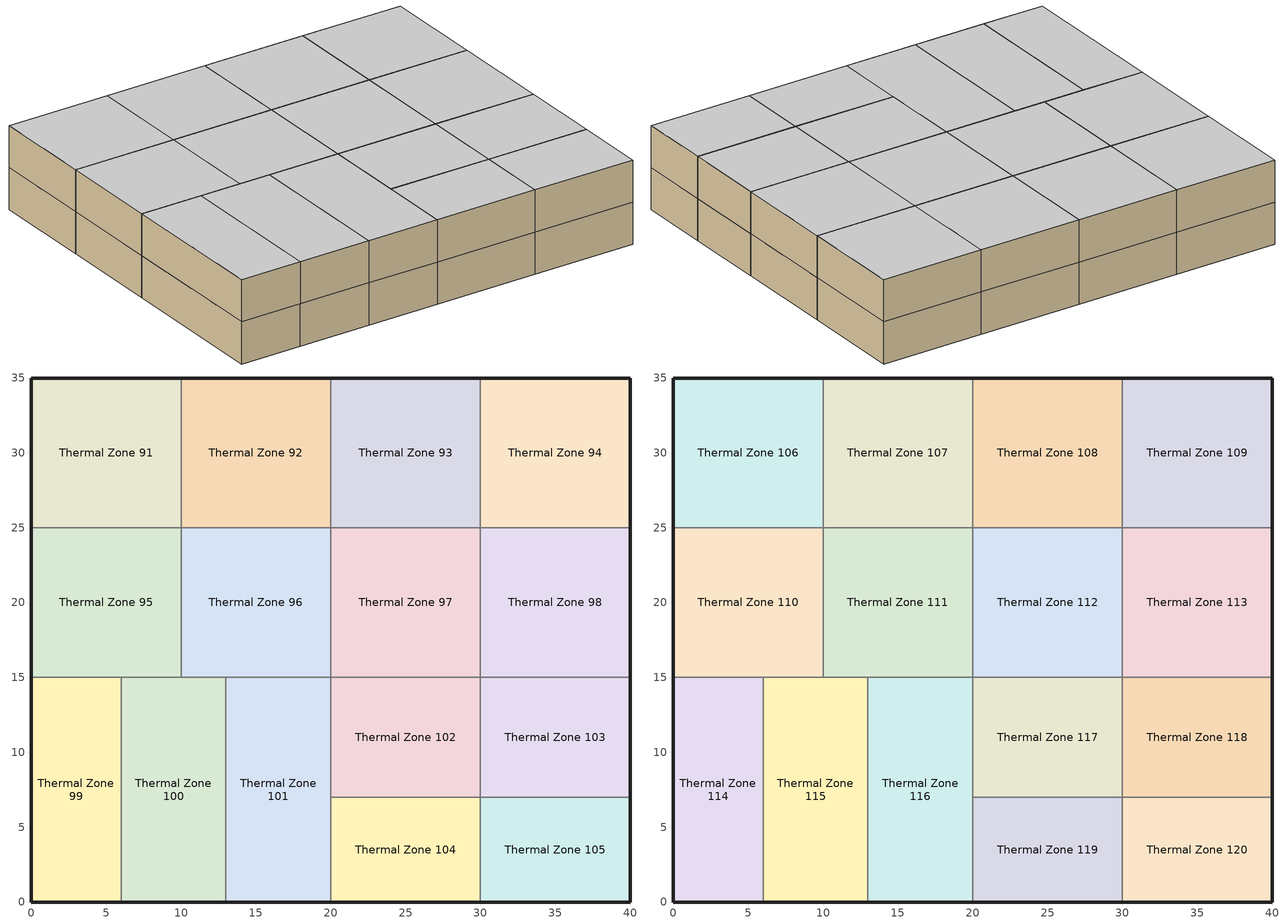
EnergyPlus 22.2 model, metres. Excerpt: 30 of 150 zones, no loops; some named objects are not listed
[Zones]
Thermal Zone 100
 floor to Thermal Zone 85 (Interior Floor): 13,15 13,0 6,0 6,15 10,15 z24
 wall outside (ASHRAE 189.1-2009 ExtWall Mass ClimateZone 4): 6,0 13,0 z24:28
 wall to Thermal Zone 101 (Interior Wall): 13,0 13,15 z24:28
 wall to Thermal Zone 99 (Interior Wall): 6,15 6,0 z24:28
 wall to Thermal Zone 95 (Interior Wall): 10,15 6,15 z24:28
 wall to Thermal Zone 96 (Interior Wall): 13,15 10,15 z24:28
Thermal Zone 101
 floor to Thermal Zone 86 (Interior Floor): 20,15 20,7 20,0 13,0 13,15 z24
 wall outside (ASHRAE 189.1-2009 ExtWall Mass ClimateZone 4): 13,0 20,0 z24:28
 wall to Thermal Zone 102 (Interior Wall): 20,7 20,15 z24:28
 wall to Thermal Zone 104 (Interior Wall): 20,0 20,7 z24:28
 wall to Thermal Zone 96 (Interior Wall): 20,15 13,15 z24:28
Thermal Zone 102
 floor to Thermal Zone 87 (Interior Floor): 30,15 30,7 20,7 20,15 z24
 wall to Thermal Zone 103 (Interior Wall): 30,7 30,15 z24:28
 wall to Thermal Zone 104 (Interior Wall): 20,7 30,7 z24:28
 wall to Thermal Zone 97 (Interior Wall): 30,15 20,15 z24:28
Thermal Zone 103
 floor to Thermal Zone 88 (Interior Floor): 40,15 40,7 30,7 30,15 z24
 wall outside (ASHRAE 189.1-2009 ExtWall Mass ClimateZone 4): 40,7 40,15 z24:28
 wall to Thermal Zone 105 (Interior Wall): 30,7 40,7 z24:28
 wall to Thermal Zone 98 (Interior Wall): 40,15 30,15 z24:28
Thermal Zone 104
 floor to Thermal Zone 89 (Interior Floor): 30,7 30,0 20,0 20,7 z24
 wall outside (ASHRAE 189.1-2009 ExtWall Mass ClimateZone 4): 20,0 30,0 z24:28
 wall to Thermal Zone 105 (Interior Wall): 30,0 30,7 z24:28
Thermal Zone 105
 floor to Thermal Zone 90 (Interior Floor): 40,7 40,0 30,0 30,7 z24
 wall outside (ASHRAE 189.1-2009 ExtWall Mass ClimateZone 4): 30,0 40,0 40,7 z24:28
Thermal Zone 91
 floor to Thermal Zone 76 (Interior Floor): 10,35 10,25 0,25 0,35 z24
 wall outside (ASHRAE 189.1-2009 ExtWall Mass ClimateZone 4): 10,35 0,35 0,25 z24:28
 wall to Thermal Zone 92 (Interior Wall): 10,25 10,35 z24:28
 wall to Thermal Zone 95 (Interior Wall): 0,25 10,25 z24:28
Thermal Zone 92
 floor to Thermal Zone 77 (Interior Floor): 20,35 20,25 10,25 10,35 z24
 wall outside (ASHRAE 189.1-2009 ExtWall Mass ClimateZone 4): 20,35 10,35 z24:28
 wall to Thermal Zone 93 (Interior Wall): 20,25 20,35 z24:28
 wall to Thermal Zone 96 (Interior Wall): 10,25 20,25 z24:28
Thermal Zone 93
 floor to Thermal Zone 78 (Interior Floor): 30,35 30,25 20,25 20,35 z24
 wall outside (ASHRAE 189.1-2009 ExtWall Mass ClimateZone 4): 30,35 20,35 z24:28
 wall to Thermal Zone 94 (Interior Wall): 30,25 30,35 z24:28
 wall to Thermal Zone 97 (Interior Wall): 20,25 30,25 z24:28
Thermal Zone 94
 floor to Thermal Zone 79 (Interior Floor): 40,35 40,25 30,25 30,35 z24
 wall outside (ASHRAE 189.1-2009 ExtWall Mass ClimateZone 4): 40,25 40,35 30,35 z24:28
 wall to Thermal Zone 98 (Interior Wall): 30,25 40,25 z24:28
Thermal Zone 95
 floor to Thermal Zone 80 (Interior Floor): 10,25 10,15 6,15 0,15 0,25 z24
 wall outside (ASHRAE 189.1-2009 ExtWall Mass ClimateZone 4): 0,25 0,15 z24:28
 wall to Thermal Zone 96 (Interior Wall): 10,15 10,25 z24:28
 wall to Thermal Zone 99 (Interior Wall): 0,15 6,15 z24:28
Thermal Zone 96
 floor to Thermal Zone 81 (Interior Floor): 20,25 20,15 13,15 10,15 10,25 z24
 wall to Thermal Zone 97 (Interior Wall): 20,15 20,25 z24:28
Thermal Zone 97
 floor to Thermal Zone 82 (Interior Floor): 30,25 30,15 20,15 20,25 z24
 wall to Thermal Zone 98 (Interior Wall): 30,15 30,25 z24:28
Thermal Zone 98
 floor to Thermal Zone 83 (Interior Floor): 40,25 40,15 30,15 30,25 z24
 wall outside (ASHRAE 189.1-2009 ExtWall Mass ClimateZone 4): 40,15 40,25 z24:28
Thermal Zone 99
 floor to Thermal Zone 84 (Interior Floor): 6,15 6,0 0,0 0,15 z24
 wall outside (ASHRAE 189.1-2009 ExtWall Mass ClimateZone 4): 0,15 0,0 6,0 z24:28
Thermal Zone 106
 floor to Thermal Zone 91 (Interior Floor): 10,35 10,25 0,25 0,35 z28
 wall outside (ASHRAE 189.1-2009 ExtWall Mass ClimateZone 4): 10,35 0,35 0,25 z28:32
 wall to Thermal Zone 107 (Interior Wall): 10,25 10,35 z28:32
 wall to Thermal Zone 110 (Interior Wall): 0,25 10,25 z28:32
 ceiling to Thermal Zone 121 (Interior Ceiling): 0,35 0,25 10,25 10,35 z32
Thermal Zone 107
 floor to Thermal Zone 92 (Interior Floor): 20,35 20,25 10,25 10,35 z28
 wall outside (ASHRAE 189.1-2009 ExtWall Mass ClimateZone 4): 20,35 10,35 z28:32
 wall to Thermal Zone 108 (Interior Wall): 20,25 20,35 z28:32
 wall to Thermal Zone 111 (Interior Wall): 10,25 20,25 z28:32
 ceiling to Thermal Zone 122 (Interior Ceiling): 10,35 10,25 20,25 20,35 z32
Thermal Zone 108
 floor to Thermal Zone 93 (Interior Floor): 30,35 30,25 20,25 20,35 z28
 wall outside (ASHRAE 189.1-2009 ExtWall Mass ClimateZone 4): 30,35 20,35 z28:32
 wall to Thermal Zone 109 (Interior Wall): 30,25 30,35 z28:32
 wall to Thermal Zone 112 (Interior Wall): 20,25 30,25 z28:32
 ceiling to Thermal Zone 123 (Interior Ceiling): 20,35 20,25 30,25 30,35 z32
Thermal Zone 109
 floor to Thermal Zone 94 (Interior Floor): 40,35 40,25 30,25 30,35 z28
 wall outside (ASHRAE 189.1-2009 ExtWall Mass ClimateZone 4): 40,25 40,35 30,35 z28:32
 wall to Thermal Zone 113 (Interior Wall): 30,25 40,25 z28:32
 ceiling to Thermal Zone 124 (Interior Ceiling): 30,35 30,25 40,25 40,35 z32
Thermal Zone 110
 floor to Thermal Zone 95 (Interior Floor): 10,25 10,15 6,15 0,15 0,25 z28
 wall outside (ASHRAE 189.1-2009 ExtWall Mass ClimateZone 4): 0,25 0,15 z28:32
 wall to Thermal Zone 111 (Interior Wall): 10,15 10,25 z28:32
 wall to Thermal Zone 115 (Interior Wall): 6,15 10,15 z28:32
 wall to Thermal Zone 114 (Interior Wall): 0,15 6,15 z28:32
 ceiling to Thermal Zone 125 (Interior Ceiling): 0,25 0,15 6,15 10,15 10,25 z32
Thermal Zone 111
 floor to Thermal Zone 96 (Interior Floor): 20,25 20,15 13,15 10,15 10,25 z28
 wall to Thermal Zone 112 (Interior Wall): 20,15 20,25 z28:32
 wall to Thermal Zone 116 (Interior Wall): 13,15 20,15 z28:32
 wall to Thermal Zone 115 (Interior Wall): 10,15 13,15 z28:32
 ceiling to Thermal Zone 126 (Interior Ceiling): 10,25 10,15 13,15 20,15 20,25 z32
Thermal Zone 112
 floor to Thermal Zone 97 (Interior Floor): 30,25 30,15 20,15 20,25 z28
 wall to Thermal Zone 113 (Interior Wall): 30,15 30,25 z28:32
 wall to Thermal Zone 117 (Interior Wall): 20,15 30,15 z28:32
 ceiling to Thermal Zone 127 (Interior Ceiling): 20,25 20,15 30,15 30,25 z32
Thermal Zone 113
 floor to Thermal Zone 98 (Interior Floor): 40,25 40,15 30,15 30,25 z28
 wall outside (ASHRAE 189.1-2009 ExtWall Mass ClimateZone 4): 40,15 40,25 z28:32
 wall to Thermal Zone 118 (Interior Wall): 30,15 40,15 z28:32
 ceiling to Thermal Zone 128 (Interior Ceiling): 30,25 30,15 40,15 40,25 z32
Thermal Zone 114
 floor to Thermal Zone 99 (Interior Floor): 6,15 6,0 0,0 0,15 z28
 wall outside (ASHRAE 189.1-2009 ExtWall Mass ClimateZone 4): 0,15 0,0 6,0 z28:32
 wall to Thermal Zone 115 (Interior Wall): 6,0 6,15 z28:32
 ceiling to Thermal Zone 129 (Interior Ceiling): 0,15 0,0 6,0 6,15 z32
Thermal Zone 115
 floor to Thermal Zone 100 (Interior Floor): 13,15 13,0 6,0 6,15 10,15 z28
 wall outside (ASHRAE 189.1-2009 ExtWall Mass ClimateZone 4): 6,0 13,0 z28:32
 wall to Thermal Zone 116 (Interior Wall): 13,0 13,15 z28:32
 ceiling to Thermal Zone 130 (Interior Ceiling): 10,15 6,15 6,0 13,0 13,15 z32
Thermal Zone 116
 floor to Thermal Zone 101 (Interior Floor): 20,15 20,7 20,0 13,0 13,15 z28
 wall outside (ASHRAE 189.1-2009 ExtWall Mass ClimateZone 4): 13,0 20,0 z28:32
 wall to Thermal Zone 117 (Interior Wall): 20,7 20,15 z28:32
 wall to Thermal Zone 119 (Interior Wall): 20,0 20,7 z28:32
 ceiling to Thermal Zone 131 (Interior Ceiling): 13,15 13,0 20,0 20,7 20,15 z32
Thermal Zone 117
 floor to Thermal Zone 102 (Interior Floor): 30,15 30,7 20,7 20,15 z28
 wall to Thermal Zone 118 (Interior Wall): 30,7 30,15 z28:32
 wall to Thermal Zone 119 (Interior Wall): 20,7 30,7 z28:32
 ceiling to Thermal Zone 132 (Interior Ceiling): 20,15 20,7 30,7 30,15 z32
Thermal Zone 118
 floor to Thermal Zone 103 (Interior Floor): 40,15 40,7 30,7 30,15 z28
 wall outside (ASHRAE 189.1-2009 ExtWall Mass ClimateZone 4): 40,7 40,15 z28:32
 wall to Thermal Zone 120 (Interior Wall): 30,7 40,7 z28:32
 ceiling to Thermal Zone 133 (Interior Ceiling): 30,15 30,7 40,7 40,15 z32
Thermal Zone 119
 floor to Thermal Zone 104 (Interior Floor): 30,7 30,0 20,0 20,7 z28
 wall outside (ASHRAE 189.1-2009 ExtWall Mass ClimateZone 4): 20,0 30,0 z28:32
 wall to Thermal Zone 120 (Interior Wall): 30,0 30,7 z28:32
 ceiling to Thermal Zone 134 (Interior Ceiling): 20,7 20,0 30,0 30,7 z32
Thermal Zone 120
 floor to Thermal Zone 105 (Interior Floor): 40,7 40,0 30,0 30,7 z28
 wall outside (ASHRAE 189.1-2009 ExtWall Mass ClimateZone 4): 30,0 40,0 40,7 z28:32
 ceiling to Thermal Zone 135 (Interior Ceiling): 30,7 30,0 40,0 40,7 z32
[Building]
Building 1: North Axis {deg}=-0
[Site:Location]
Paris-Orly.AP: Latitude {deg}=39.7653; Longitude {deg}=39.7653; Time Zone {hr}=1; Elevation {m}=90
[SizingPeriod:DesignDay] Month=7; Day of Month=21; Day Type=SummerDesignDay; Daily Dry-Bulb Temperature Range {deltaC}=10.2; Dry-Bulb Temperature Range Modifier Type=DefaultMultipliers; Barometric Pressure {Pa}=100248; Wind Speed {m/s}=3.6; Wind Direction {deg}=110; Rain Indicator=No; Snow Indicator=No; Daylight Saving Time Indicator=No; Solar Model Indicator=ASHRAETau; ASHRAE Clear Sky Optical Depth for Beam Irradiance (taub)=0.419; ASHRAE Clear Sky Optical Depth for Diffuse Irradiance (taud)=2.249; Begin Environment Reset Mode=FullResetAtBeginEnvironment
Name | Maximum Dry-Bulb Temperature {C} | Humidity Condition Type | Wetbulb or DewPoint at Maximum Dry-Bulb {C} | Enthalpy at Maximum Dry-Bulb {J/kg}
Paris-Orly.AP Ann Clg .4% Condns DB=>MWB | 31.4 | Wetbulb | 20.2
Paris-Orly.AP Ann Clg .4% Condns DP=>MDB | 23.8 | Dewpoint | 19
Paris-Orly.AP Ann Clg .4% Condns Enth=>MDB | 29 | Enthalpy |  | 62300
Paris-Orly.AP Ann Clg .4% Condns WB=>MDB | 29 | Wetbulb | 21.4
[Material] Thermal Absorptance=0.9
Name | Roughness | Thickness {m} | Conductivity {W/m-K} | Density {kg/m3} | Specific Heat {J/kg-K} | Solar Absorptance | Visible Absorptance
1/2IN Gypsum | Smooth | 0.0127 | 0.16 | 784.9 | 830 | 0.4 | 0.4
1IN Stucco | Smooth | 0.0253 | 0.6918 | 1858 | 837 | 0.92 | 0.92
8IN Concrete HW | MediumRough | 0.2033 | 1.7296 | 2243 | 837 | 0.65 | 0.65
F16 Acoustic tile | MediumSmooth | 0.0191 | 0.06 | 368 | 590 | 0.3 | 0.3
G01a 19mm gypsum board | MediumSmooth | 0.019 | 0.16 | 800 | 1090 | 0.4 | 0.4
M11 100mm lightweight concrete | MediumRough | 0.1016 | 0.53 | 1280 | 840 | 0.5 | 0.5
Wall Insulation [37] | MediumRough | 0.0681 | 0.0432 | 91 | 837 | 0.5 | 0.5
[Material:AirGap]
Name | Thermal Resistance {m2-K/W}
F04 Wall air space resistance | 0.15
F05 Ceiling air space resistance | 0.18
[Construction]
ASHRAE 189.1-2009 ExtWall Mass ClimateZone 4: 1IN Stucco, 8IN Concrete HW, Wall Insulation [37], 1/2IN Gypsum
Interior Ceiling: M11 100mm lightweight concrete, F05 Ceiling air space resistance, F16 Acoustic tile
Interior Floor: F16 Acoustic tile, F05 Ceiling air space resistance, M11 100mm lightweight concrete
Interior Wall: G01a 19mm gypsum board, F04 Wall air space resistance, G01a 19mm gypsum board
[Zone] Multiplier=1; Part of Total Floor Area=Yes
Thermal Zone 100; Thermal Zone 101; Thermal Zone 102; Thermal Zone 103; Thermal Zone 104; Thermal Zone 105; Thermal Zone 106; Thermal Zone 107; Thermal Zone 108; Thermal Zone 109; Thermal Zone 110; Thermal Zone 111; Thermal Zone 112; Thermal Zone 113; Thermal Zone 114; Thermal Zone 115; Thermal Zone 116; Thermal Zone 117; Thermal Zone 118; Thermal Zone 119; Thermal Zone 120; Thermal Zone 91; Thermal Zone 92; Thermal Zone 93; Thermal Zone 94; Thermal Zone 95; Thermal Zone 96; Thermal Zone 97; Thermal Zone 98; Thermal Zone 99
[Space] Space Type=189.1-2009 - Office - ClosedOffice - CZ4-8
Name | Zone
Space 7 - 10 | Thermal Zone 100
Space 7 - 11 | Thermal Zone 101
Space 7 - 12 | Thermal Zone 102
Space 7 - 13 | Thermal Zone 103
Space 7 - 14 | Thermal Zone 104
Space 7 - 15 | Thermal Zone 105
Space 8 - 1 | Thermal Zone 106
Space 8 - 2 | Thermal Zone 107
Space 8 - 3 | Thermal Zone 108
Space 8 - 4 | Thermal Zone 109
Space 8 - 5 | Thermal Zone 110
Space 8 - 6 | Thermal Zone 111
Space 8 - 7 | Thermal Zone 112
Space 8 - 8 | Thermal Zone 113
Space 8 - 9 | Thermal Zone 114
Space 8 - 10 | Thermal Zone 115
Space 8 - 11 | Thermal Zone 116
Space 8 - 12 | Thermal Zone 117
Space 8 - 13 | Thermal Zone 118
Space 8 - 14 | Thermal Zone 119
Space 8 - 15 | Thermal Zone 120
Space 7 - 1 | Thermal Zone 91
Space 7 - 2 | Thermal Zone 92
Space 7 - 3 | Thermal Zone 93
Space 7 - 4 | Thermal Zone 94
Space 7 - 5 | Thermal Zone 95
Space 7 - 6 | Thermal Zone 96
Space 7 - 7 | Thermal Zone 97
Space 7 - 8 | Thermal Zone 98
Space 7 - 9 | Thermal Zone 99
[SpaceList]
189.1-2009 - Office - ClosedOffice - CZ4-8: Space 4 - 10, Space 2 - 14, Space 1 - 13, Space 1 - 2, Space 2 - 5, Space 1 - 15, Space 3 - 10, Space 1 - 1, Space 5 - 4, Space 1 - 11, Space 1 - 10, Space 6 - 11, Space 1 - 12, Space 2 - 1, Space 1 - 14, Space 10 - 9, Space 1 - 3, Space 6 - 1, Space 1 - 4, Space 1 - 5, Space 2 - 7, Space 1 - 6, Space 3 - 6, Space 1 - 9, Space 1 - 7, Space 1 - 8, Space 4 - 1, Space 2 - 9, Space 4 - 2, Space 4 - 14, Space 2 - 10, Space 3 - 15, Space 2 - 15, Space 2 - 11, Space 2 - 12, Space 2 - 13, Space 4 - 11, Space 3 - 4, Space 3 - 1, Space 2 - 8, Space 2 - 2, Space 3 - 12, Space 2 - 3, Space 2 - 4, Space 3 - 8, Space 2 - 6, Space 10 - 13, Space 3 - 2, Space 7 - 2, Space 3 - 11, Space 3 - 5, Space 8 - 8, Space 6 - 10, Space 7 - 4, Space 5 - 1, Space 9 - 14, Space 4 - 15, Space 4 - 9, Space 4 - 4, Space 7 - 9, Space 5 - 12, Space 3 - 9, Space 4 - 12, Space 3 - 14, Space 3 - 7, Space 4 - 8, Space 4 - 5, Space 6 - 15, Space 6 - 12, Space 4 - 3, Space 4 - 13, Space 3 - 13, Space 3 - 3, Space 4 - 6, Space 5 - 10, Space 6 - 14, Space 4 - 7, Space 5 - 11, Space 5 - 13, Space 5 - 14, Space 7 - 11, Space 5 - 15, Space 5 - 2, Space 5 - 7, Space 5 - 3, Space 5 - 5, Space 5 - 6, Space 5 - 8, Space 5 - 9, Space 7 - 8, Space 6 - 13, Space 6 - 2, Space 8 - 15, Space 6 - 3, Space 9 - 8, Space 6 - 4, Space 6 - 5, Space 6 - 6, Space 6 - 7, Space 6 - 8, Space 6 - 9, Space 7 - 1, Space 7 - 10, Space 7 - 12, Space 7 - 13, Space 7 - 14, Space 7 - 15, Space 7 - 3, Space 7 - 5, Space 7 - 6, Space 7 - 7, Space 9 - 4, Space 10 - 10, Space 8 - 4, Space 10 - 15, Space 10 - 2, Space 10 - 5, Space 10 - 3, Space 10 - 1, Space 10 - 11, Space 10 - 12, Space 10 - 14, Space 10 - 4, Space 10 - 6, Space 10 - 7, Space 10 - 8, Space 8 - 5, Space 8 - 3, Space 9 - 7, Space 8 - 1, Space 8 - 10, Space 8 - 11, Space 8 - 12, Space 8 - 2, Space 8 - 13, Space 9 - 2, Space 8 - 14, Space 8 - 6, Space 8 - 7, Space 8 - 9, Space 9 - 1, Space 9 - 10, Space 9 - 11, Space 9 - 12, Space 9 - 13, Space 9 - 15, Space 9 - 3, Space 9 - 5, Space 9 - 6, Space 9 - 9
[Lights]
189.1-2009 - Office - ClosedOffice - CZ4-8 Lights: Zone or ZoneList or Space or SpaceList=189.1-2009 - Office - ClosedOffice - CZ4-8; Schedule=Office Bldg Light; Design Level Calculation Method=Watts/Area; Watts per Zone Floor Area {W/m2}=10.6563
[People]
189.1-2009 - Office - ClosedOffice - CZ4-8 People: Zone or ZoneList or Space or SpaceList=189.1-2009 - Office - ClosedOffice - CZ4-8; Number of People Schedule=Office Work Occ; Number of People Calculation Method=People/Area; People per Floor Area {person/m2}=0.0511286; Fraction Radiant=0.3; Activity Level Schedule=Office Activity
[ElectricEquipment]
189.1-2009 - Office - ClosedOffice - CZ4-8 Electric Equipment: Zone or ZoneList or Space or SpaceList=189.1-2009 - Office - ClosedOffice - CZ4-8; Schedule=Office Bldg Equip; Design Level Calculation Method=Watts/Area; Watts per Zone Floor Area {W/m2}=6.8889
[ZoneInfiltration:DesignFlowRate]
189.1-2009 - Office - ClosedOffice - CZ4-8 Infiltration: Zone or ZoneList or Space or SpaceList=189.1-2009 - Office - ClosedOffice - CZ4-8; Schedule=Office Infil Quarter On; Design Flow Rate Calculation Method=Flow/ExteriorArea; Flow Rate per Exterior Surface Area {m3/s-m2}=0.000226568
[Schedule:Day:Interval]
Office Bldg Light Rule 1 Day Schedule: No, 24:00, 0.05
Office Bldg Light Default Schedule: No, 05:00, 0.05, 07:00, 0.1, 08:00, 0.3, 17:00, 0.9, 18:00, 0.7, 20:00, 0.5, 22:00, 0.3, 23:00, 0.1, 24:00, 0.05
Office Bldg Light Rule 2 Day Schedule: No, 06:00, 0.05, 08:00, 0.1, 14:00, 0.5, 17:00, 0.15, 24:00, 0.05
Office Bldg Light Summer Design Day; Office Bldg Equip Summer Design Day; Office Infil Quarter On Rule 1 Day Schedule: No, 24:00, 1
Office Bldg Light Winter Design Day; Office Bldg Occ Rule 1 Day Schedule; Office Bldg Occ Winter Design Day; Office Bldg Equip Winter Design Day: No, 24:00, 0
Office Bldg Occ Default Schedule: No, 06:00, 0, 07:00, 0.1, 08:00, 0.2, 12:00, 0.85, 13:00, 0.5, 17:00, 0.85, 18:00, 0.7, 20:00, 0.4, 22:00, 0.1, 24:00, 0.05
Office Bldg Occ Rule 2 Day Schedule: No, 06:00, 0, 08:00, 0.1, 14:00, 0.4, 17:00, 0.1, 24:00, 0
Office Bldg Occ Summer Design Day: No, 06:00, 0, 22:00, 1, 24:00, 0.05
Office Activity Default Schedule; Office Activity Summer Design Day; Office Activity Winter Design Day: No, 24:00, 132
Office Bldg Equip Rule 1 Day Schedule: No, 24:00, 0.3
Office Bldg Equip Default Schedule: No, 08:00, 0.4, 12:00, 0.9, 13:00, 0.8, 17:00, 0.9, 18:00, 0.8, 20:00, 0.6, 22:00, 0.5, 24:00, 0.4
Office Bldg Equip Rule 2 Day Schedule: No, 06:00, 0.3, 08:00, 0.4, 14:00, 0.5, 17:00, 0.35, 24:00, 0.3
Office Infil Quarter On Default Schedule; Office Infil Quarter On Summer Design Day: No, 06:00, 1, 22:00, 0.25, 24:00, 1
Office Infil Quarter On Rule 2 Day Schedule; Office Infil Quarter On Winter Design Day: No, 06:00, 1, 18:00, 0.25, 24:00, 1
[Schedule:Week:Daily]
Office Bldg Light Week Rule - Jan1-Dec31: Office Bldg Light Rule 1 Day Schedule, Office Bldg Light Default Schedule, Office Bldg Light Default Schedule, Office Bldg Light Default Schedule, Office Bldg Light Default Schedule, Office Bldg Light Default Schedule, Office Bldg Light Rule 2 Day Schedule, Office Bldg Light Default Schedule, Office Bldg Light Summer Design Day, Office Bldg Light Winter Design Day, Office Bldg Light Default Schedule, Office Bldg Light Default Schedule
Office Work Occ Week Rule - Jan1-Dec31: Office Bldg Occ Rule 1 Day Schedule, Office Bldg Occ Default Schedule, Office Bldg Occ Default Schedule, Office Bldg Occ Default Schedule, Office Bldg Occ Default Schedule, Office Bldg Occ Default Schedule, Office Bldg Occ Rule 2 Day Schedule, Office Bldg Occ Default Schedule, Office Bldg Occ Summer Design Day, Office Bldg Occ Winter Design Day, Office Bldg Occ Default Schedule, Office Bldg Occ Default Schedule
Office Activity Week Rule - Jan1-Dec31: Office Activity Default Schedule, Office Activity Default Schedule, Office Activity Default Schedule, Office Activity Default Schedule, Office Activity Default Schedule, Office Activity Default Schedule, Office Activity Default Schedule, Office Activity Default Schedule, Office Activity Summer Design Day, Office Activity Winter Design Day, Office Activity Default Schedule, Office Activity Default Schedule
Office Bldg Equip Week Rule - Jan1-Dec31: Office Bldg Equip Rule 1 Day Schedule, Office Bldg Equip Default Schedule, Office Bldg Equip Default Schedule, Office Bldg Equip Default Schedule, Office Bldg Equip Default Schedule, Office Bldg Equip Default Schedule, Office Bldg Equip Rule 2 Day Schedule, Office Bldg Equip Default Schedule, Office Bldg Equip Summer Design Day, Office Bldg Equip Winter Design Day, Office Bldg Equip Default Schedule, Office Bldg Equip Default Schedule
Office Infil Quarter On Week Rule - Jan1-Dec31: Office Infil Quarter On Rule 1 Day Schedule, Office Infil Quarter On Default Schedule, Office Infil Quarter On Default Schedule, Office Infil Quarter On Default Schedule, Office Infil Quarter On Default Schedule, Office Infil Quarter On Default Schedule, Office Infil Quarter On Rule 2 Day Schedule, Office Infil Quarter On Default Schedule, Office Infil Quarter On Summer Design Day, Office Infil Quarter On Winter Design Day, Office Infil Quarter On Default Schedule, Office Infil Quarter On Default Schedule
[Schedule:Year]
Office Bldg Light: Office Bldg Light Week Rule - Jan1-Dec31, 1, 1, 12, 31
Office Work Occ: Office Work Occ Week Rule - Jan1-Dec31, 1, 1, 12, 31
Office Activity: Office Activity Week Rule - Jan1-Dec31, 1, 1, 12, 31
Office Bldg Equip: Office Bldg Equip Week Rule - Jan1-Dec31, 1, 1, 12, 31
Office Infil Quarter On: Office Infil Quarter On Week Rule - Jan1-Dec31, 1, 1, 12, 31
